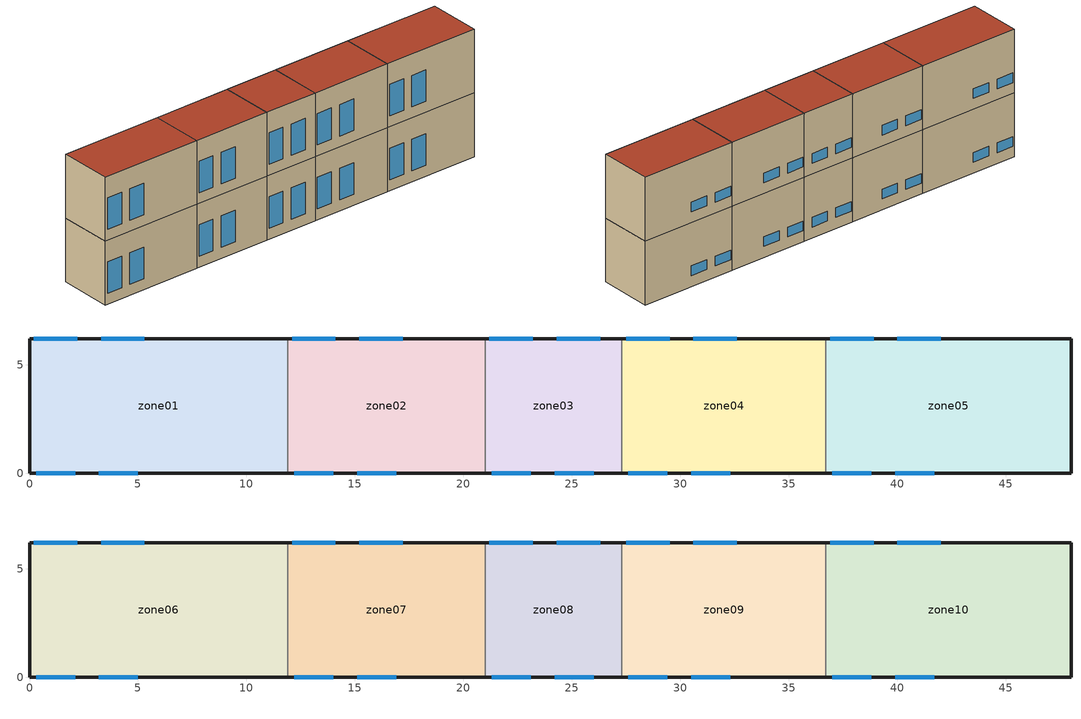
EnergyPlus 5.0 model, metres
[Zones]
zone01
 floor ground (GROUND_FLOOR): 11.9,6.2 11.9,0 0,0 0,6.2 z0
 wall outside (EXT_WALL): 11.9,6.2 0,6.2 0,0 11.9,0 z0:7.3
 wall to zone02 (ADJ_WALL): 11.9,0 11.9,6.2 z0:7.3
 window (EXT_WINDOW1): 0.3,0 2.1,0 / 3.2,0 5,0 z1.25:4.85; 2.2,6.2 0.2,6.2 / 5.3,6.2 3.3,6.2 z1.25:2.35
 ceiling to zone06 (ADJ_CEILING): 0,6.2 0,0 11.9,0 11.9,6.2 z7.3
zone02
 floor ground (GROUND_FLOOR): 21,6.2 21,0 11.9,0 11.9,6.2 z0
 wall outside (EXT_WALL): 21,6.2 11.9,6.2 / 11.9,0 21,0 z0:7.3
 wall to zone03 (ADJ_WALL): 21,0 21,6.2 z0:7.3
 wall to zone01 (ADJ_WALL): 11.9,6.2 11.9,0 z0:7.3
 window (EXT_WINDOW1): 12.2,0 14,0 / 15.1,0 16.9,0 z1.25:4.85; 14.1,6.2 12.1,6.2 / 17.2,6.2 15.2,6.2 z1.25:2.35
 ceiling to zone07 (ADJ_CEILING): 11.9,6.2 11.9,0 21,0 21,6.2 z7.3
zone03
 floor ground (GROUND_FLOOR): 27.3,6.2 27.3,0 21,0 21,6.2 z0
 wall outside (EXT_WALL): 27.3,6.2 21,6.2 / 21,0 27.3,0 z0:7.3
 wall to zone04 (ADJ_WALL): 27.3,0 27.3,6.2 z0:7.3
 wall to zone02 (ADJ_WALL): 21,6.2 21,0 z0:7.3
 window (EXT_WINDOW1): 21.3,0 23.1,0 / 24.2,0 26,0 z1.25:4.85; 23.2,6.2 21.2,6.2 / 26.3,6.2 24.3,6.2 z1.25:2.35
 ceiling to zone08 (ADJ_CEILING): 21,6.2 21,0 27.3,0 27.3,6.2 z7.3
zone04
 floor ground (GROUND_FLOOR): 36.7,6.2 36.7,0 27.3,0 27.3,6.2 z0
 wall outside (EXT_WALL): 36.7,6.2 27.3,6.2 / 27.3,0 36.7,0 z0:7.3
 wall to zone05 (ADJ_WALL): 36.7,0 36.7,6.2 z0:7.3
 wall to zone03 (ADJ_WALL): 27.3,6.2 27.3,0 z0:7.3
 window (EXT_WINDOW1): 27.6,0 29.4,0 / 30.5,0 32.3,0 z1.25:4.85; 29.5,6.2 27.5,6.2 / 32.6,6.2 30.6,6.2 z1.25:2.35
 ceiling to zone09 (ADJ_CEILING): 27.3,6.2 27.3,0 36.7,0 36.7,6.2 z7.3
zone05
 floor ground (GROUND_FLOOR): 48,6.2 48,0 36.7,0 36.7,6.2 z0
 wall outside (EXT_WALL): 36.7,0 48,0 48,6.2 36.7,6.2 z0:7.3
 wall to zone04 (ADJ_WALL): 36.7,6.2 36.7,0 z0:7.3
 window (EXT_WINDOW1): 37,0 38.8,0 / 39.9,0 41.7,0 z1.25:4.85; 38.9,6.2 36.9,6.2 / 42,6.2 40,6.2 z1.25:2.35
 ceiling to zone10 (ADJ_CEILING): 36.7,6.2 36.7,0 48,0 48,6.2 z7.3
zone06
 floor to zone01 (ADJ_CEILING): 11.9,6.2 11.9,0 0,0 0,6.2 z7.3
 wall outside (EXT_WALL): 11.9,6.2 0,6.2 0,0 11.9,0 z7.3:14.6
 wall to zone07 (ADJ_WALL): 11.9,0 11.9,6.2 z7.3:14.6
 window (EXT_WINDOW1): 0.3,0 2.1,0 / 3.2,0 5,0 z8.55:12.15; 2.2,6.2 0.2,6.2 / 5.3,6.2 3.3,6.2 z8.55:9.65
 roof outside (EXT_ROOF): 0,6.2 0,0 11.9,0 11.9,6.2 z14.6
zone07
 floor to zone02 (ADJ_CEILING): 21,6.2 21,0 11.9,0 11.9,6.2 z7.3
 wall outside (EXT_WALL): 21,6.2 11.9,6.2 / 11.9,0 21,0 z7.3:14.6
 wall to zone08 (ADJ_WALL): 21,0 21,6.2 z7.3:14.6
 wall to zone06 (ADJ_WALL): 11.9,6.2 11.9,0 z7.3:14.6
 window (EXT_WINDOW1): 12.2,0 14,0 / 15.1,0 16.9,0 z8.55:12.15; 14.1,6.2 12.1,6.2 / 17.2,6.2 15.2,6.2 z8.55:9.65
 roof outside (EXT_ROOF): 11.9,6.2 11.9,0 21,0 21,6.2 z14.6
zone08
 floor to zone03 (ADJ_CEILING): 27.3,6.2 27.3,0 21,0 21,6.2 z7.3
 wall outside (EXT_WALL): 27.3,6.2 21,6.2 / 21,0 27.3,0 z7.3:14.6
 wall to zone09 (ADJ_WALL): 27.3,0 27.3,6.2 z7.3:14.6
 wall to zone07 (ADJ_WALL): 21,6.2 21,0 z7.3:14.6
 window (EXT_WINDOW1): 21.3,0 23.1,0 / 24.2,0 26,0 z8.55:12.15; 23.2,6.2 21.2,6.2 / 26.3,6.2 24.3,6.2 z8.55:9.65
 roof outside (EXT_ROOF): 21,6.2 21,0 27.3,0 27.3,6.2 z14.6
zone09
 floor to zone04 (ADJ_CEILING): 36.7,6.2 36.7,0 27.3,0 27.3,6.2 z7.3
 wall outside (EXT_WALL): 36.7,6.2 27.3,6.2 / 27.3,0 36.7,0 z7.3:14.6
 wall to zone10 (ADJ_WALL): 36.7,0 36.7,6.2 z7.3:14.6
 wall to zone08 (ADJ_WALL): 27.3,6.2 27.3,0 z7.3:14.6
 window (EXT_WINDOW1): 27.6,0 29.4,0 / 30.5,0 32.3,0 z8.55:12.15; 29.5,6.2 27.5,6.2 / 32.6,6.2 30.6,6.2 z8.55:9.65
 roof outside (EXT_ROOF): 27.3,6.2 27.3,0 36.7,0 36.7,6.2 z14.6
zone10
 floor to zone05 (ADJ_CEILING): 48,6.2 48,0 36.7,0 36.7,6.2 z7.3
 wall outside (EXT_WALL): 36.7,0 48,0 48,6.2 36.7,6.2 z7.3:14.6
 wall to zone09 (ADJ_WALL): 36.7,6.2 36.7,0 z7.3:14.6
 window (EXT_WINDOW1): 37,0 38.8,0 / 39.9,0 41.7,0 z8.55:12.15; 38.9,6.2 36.9,6.2 / 42,6.2 40,6.2 z8.55:9.65
 roof outside (EXT_ROOF): 36.7,6.2 36.7,0 48,0 48,6.2 z14.6
[Building]
TRNSYS18: North Axis {deg}=0; Terrain=City; Loads Convergence Tolerance Value=0; Temperature Convergence Tolerance Value {deltaC}=0; Solar Distribution=FullInteriorAndExterior; Maximum Number of Warmup Days=0
[Site:Location]
not used: Latitude {deg}=0; Longitude {deg}=0; Time Zone {hr}=0; Elevation {m}=0
[Construction]
GROUND_FLOOR; EXT_WALL; EXT_ROOF; ADJ_WALL; ADJ_CEILING; EXT_WINDOW1: 
[WindowProperty:ShadingControl]
ESHADE=0; ISHADE=INPUT 1*MAX_ISHADE : SHADECNTRL=ISHADE_INTERNAL
[SurfaceProperty:OtherSideCoefficients]
BOUNDARY=IDENTICAL; BOUNDARY=INPUT 1*TBOUNDARY; BOUNDARY=INPUT 1*TBOUNDARY_2; BOUNDARY=INPUT 1*TBOUNDARY_3; BOUNDARY=INPUT 1*TGROUND; BOUNDARY=20; BOUNDARY=15
[Zone] Multiplier=1
zone01; zone02; zone03; zone04; zone05; zone06; zone07; zone08; zone09; zone10
